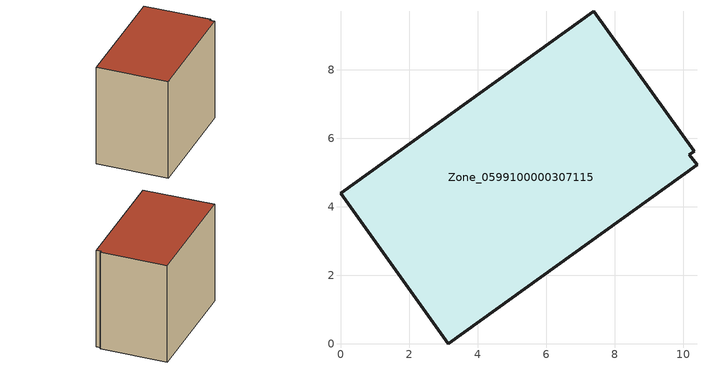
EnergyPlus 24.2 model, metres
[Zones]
Zone_0599100000307115
 floor ground (C_G): 10.32,5.62 10.18,5.52 10.4,5.22 3.14,0 0,4.39 7.39,9.71 z0
 wall outside (C_F): 10.32,5.62 7.39,9.71 0,4.39 3.14,0 10.4,5.22 10.18,5.52 10.32,5.62 z0:7.77
 roof outside (C_R): 10.18,5.52 10.32,5.62 7.39,9.71 0,4.39 3.14,0 10.4,5.22 z7.77
[BUILDING]
Pand.0599100000307115: North Axis=0; Terrain=City; Loads Convergence Tolerance Value=0.04; Temperature Convergence Tolerance Value=0.4; Solar Distribution=FullExterior; Maximum Number of Warmup Days=25; Minimum Number of Warmup Days=1
[Site:Location]
Rotterdam.The.Hague.AP_ZH_NLD Design_Conditions: Latitude=51.96; Longitude=4.45; Time Zone=1; Elevation=-4.5
[SITE:GROUNDTEMPERATURE:BUILDINGSURFACE]
18, 18, 18, 18, 18, 18, 18, 18, 18, 18, 18, 18
[MATERIAL] Thermal Absorptance=0.9; Solar Absorptance=0.7; Visible Absorptance=0.7
Name | Roughness | Thickness | Conductivity | Density | Specific Heat
G.TI.1975-1991 | MediumSmooth | 0.15 | 0.288461 | 540 | 1210
F.TI.1975-1991 | Rough | 0.3 | 0.230769 | 1920 | 840
R.TI.1975-1991 | MediumRough | 0.2 | 0.153846 | 1500 | 1000
[CONSTRUCTION]
C_G: G.TI.1975-1991
C_F: F.TI.1975-1991
C_R: R.TI.1975-1991
[ZONE]
Zone_0599100000307115: Type=1; Multiplier=1; Ceiling Height=Autocalculate; Volume=Autocalculate; Floor Area=autocalculate; Part of Total Floor Area=Yes
[ZONEINFILTRATION:DESIGNFLOWRATE]
Infil_Zone_0599100000307115: Zone or ZoneList or Space or SpaceList=Zone_0599100000307115; Schedule=AlwaysOn; Design Flow Rate Calculation Method=Flow/Area; Flow Rate per Floor Area=0.003; Constant Term Coefficient=1; Temperature Term Coefficient=0; Velocity Term Coefficient=0; Velocity Squared Term Coefficient=0
[HVACTEMPLATE:ZONE:IDEALLOADSAIRSYSTEM]
Zone_0599100000307115: Maximum Heating Supply Air Temperature=50; Minimum Cooling Supply Air Temperature=13; Maximum Heating Supply Air Humidity Ratio=0.0156; Minimum Cooling Supply Air Humidity Ratio=0.0077; Heating Limit=NoLimit; Cooling Limit=NoLimit; Dehumidification Control Type=ConstantSensibleHeatRatio; Cooling Sensible Heat Ratio=0.7; Dehumidification Setpoint=60; Humidification Control Type=None; Humidification Setpoint=30; Outdoor Air Method=None; Outdoor Air Flow Rate per Person=0.00944; Outdoor Air Flow Rate per Zone Floor Area=0; Outdoor Air Flow Rate per Zone=0; Demand Controlled Ventilation Type=None; Outdoor Air Economizer Type=NoEconomizer; Heat Recovery Type=None; Sensible Heat Recovery Effectiveness=0.7; Latent Heat Recovery Effectiveness=0.65
[ZONECONTROL:THERMOSTAT]
ThermostatControl_Zone_0599100000307115: Zone or ZoneList=Zone_0599100000307115; Control Type Schedule=DualSetpointControlType; Control 1=Thermostat_Zone_0599100000307115; Temperature Difference Between Cutout And Setpoint=0
[THERMOSTATSETPOINT:DUALSETPOINT]
Thermostat_Zone_0599100000307115: Heating Setpoint Temperature Schedule=HeatingSetpoint_Zone_0599100000307115; Cooling Setpoint Temperature Schedule=CoolingSetpoint_Zone_0599100000307115
[SCHEDULE:COMPACT]
HeatingSetpoint_Zone_0599100000307115: Through: 12/31, For: AllDays, Until: 24:00, 21
CoolingSetpoint_Zone_0599100000307115: Through: 12/31, For: AllDays, Until: 24:00, 24
DualSetpointControlType: Through: 12/31, For: AllDays, Until: 24:00, 4
AlwaysOn: Through: 12/31, For: AllDays, Until: 24:00, 1
